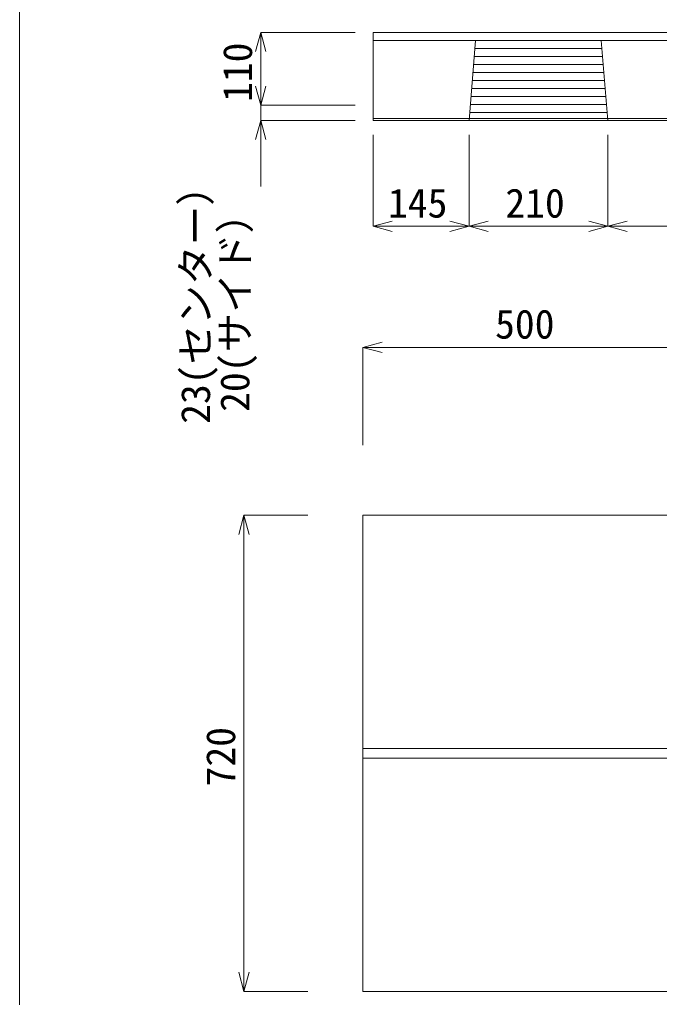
# Model space of a CAD drawing. Units: millimetres, scale not verified. Extents: x 234 to 5784, y 107 to 4112.
# Drawn here: x 234 to 1201, y 860 to 2339 of the extents above; entities that cross this region are included whole.
import ezdxf
from ezdxf.enums import TextEntityAlignment as Align

# ---------------------------------------------------------------- set-up
doc = ezdxf.new("R2010")
doc.units = ezdxf.units.MM
doc.header["$LTSCALE"] = 20
doc.layers.add('0-1', color=7, linetype='Continuous', lineweight=18)
doc.layers.add('0-f', color=7, linetype='Continuous', lineweight=18)
doc.styles.add('ＭＳ ゴシック', font='')
doc.styles.get('ＭＳ ゴシック').set_extended_font_data('MS Gothic')

msp = doc.modelspace()

# ---------------------------------------------------------------- linework, layer by layer
at = {"layer": '0-1'}
for p, q in [((598.5, 2319.45), (590.74, 2290.47)), ((598.5, 2209.45), (598.5, 2319.45)), ((598.5, 2319.45), (606.27, 2290.47)), ((598.5, 2319.45), (741.09, 2319.45)), ((768.34, 2319.45), (2768.34, 2319.45)), ((768.34, 2186.45), (768.34, 2319.45)), ((768.34, 2319.45), (2768.34, 2319.45)), ((768.34, 2186.45), (768.34, 2319.45)), ((768.34, 2307.45), (2768.34, 2307.45)), ((923.34, 2307.45), (913.34, 2186.45)), ((1113.34, 2307.45), (1123.34, 2186.45)), ((922.34, 2295.35), (1114.34, 2295.35)), ((921.34, 2283.25), (1115.34, 2283.25)), ((920.34, 2271.15), (1116.34, 2271.15)), ((919.34, 2259.05), (1117.34, 2259.05)), ((598.5, 2209.45), (590.74, 2238.43)), ((598.5, 2209.45), (590.74, 2238.43)), ((598.5, 2209.45), (590.74, 2238.43)), ((598.5, 2209.45), (606.27, 2238.43)), ((598.5, 2209.45), (606.27, 2238.43)), ((598.5, 2209.45), (606.27, 2238.43)), ((917.34, 2234.85), (1119.34, 2234.85)), ((918.34, 2246.95), (1118.34, 2246.95)), ((916.34, 2222.75), (1120.34, 2222.75)), ((598.5, 2209.45), (741.09, 2209.45)), ((598.5, 2186.45), (598.5, 2209.45)), ((598.5, 2209.45), (741.09, 2209.45)), ((598.5, 2209.45), (741.09, 2209.45)), ((598.5, 2209.45), (741.09, 2209.45)), ((598.5, 2209.45), (741.09, 2209.45)), ((915.34, 2210.65), (1121.34, 2210.65)), ((768.34, 2189.45), (2768.34, 2189.45)), ((768.34, 2189.45), (2768.34, 2189.45)), ((914.34, 2198.55), (1122.34, 2198.55)), ((598.5, 2186.45), (590.74, 2157.47)), ((598.5, 2186.45), (598.5, 2086.45)), ((598.5, 2186.45), (606.27, 2157.47)), ((598.5, 2186.45), (741.09, 2186.45)), ((768.34, 2186.45), (2768.34, 2186.45)), ((768.34, 2186.45), (2768.34, 2186.45)), ((768.34, 2026.35), (768.34, 2164.76)), ((913.34, 2026.35), (913.34, 2164.76)), ((1123.34, 2026.35), (1123.34, 2164.76)), ((768.34, 2026.35), (797.31, 2034.11)), ((768.34, 2026.35), (913.34, 2026.35)), ((768.34, 2026.35), (797.31, 2018.58)), ((913.34, 2026.35), (884.36, 2034.11)), ((913.34, 2026.35), (884.36, 2018.58)), ((913.34, 2026.35), (942.31, 2034.11)), ((913.34, 2026.35), (1123.34, 2026.35)), ((913.34, 2026.35), (942.31, 2018.58)), ((1123.34, 2026.35), (1094.36, 2034.11)), ((1123.34, 2026.35), (1094.36, 2018.58)), ((1123.34, 2026.35), (1152.31, 2034.11)), ((1123.34, 2026.35), (1413.34, 2026.35)), ((1123.34, 2026.35), (1152.31, 2018.58)), ((752.82, 1843.38), (781.8, 1851.15)), ((752.82, 1843.38), (1252.82, 1843.38)), ((752.82, 1843.38), (781.8, 1835.62)), ((752.82, 1843.38), (752.82, 1695.69)), ((572.95, 1589.52), (565.18, 1560.55)), ((572.95, 869.52), (572.95, 1589.52)), ((572.95, 1589.52), (580.71, 1560.55)), ((572.95, 1589.52), (669.87, 1589.52)), ((2752.82, 1589.52), (752.82, 1589.52)), ((752.82, 1564.52), (752.82, 1589.52)), ((752.82, 1564.52), (752.82, 869.52)), ((1440.32, 1237.02), (752.82, 1237.02)), ((1440.32, 1222.02), (752.82, 1222.02)), ((752.82, 944.52), (752.82, 869.52)), ((572.95, 869.52), (565.18, 898.5)), ((572.95, 869.52), (580.71, 898.5)), ((572.95, 869.52), (669.87, 869.52)), ((752.82, 869.52), (2422.79, 869.52))]:
    msp.add_line(p, q, dxfattribs=at)
at = {"layer": '0-f'}
msp.add_line((233.7, 4112.38), (233.7, 107.38), dxfattribs=at)

# ---------------------------------------------------------------- texts
at = {"layer": '0-1', "style": 'ＭＳ ゴシック'}
for s, p in [('110', (598.5, 2214.45)), ('23(センター）', (534.99, 1727.72)), ('20(サイド）', (594.45, 1745.82)), ('720', (572.95, 1179.52))]:
    msp.add_text(s, height=43.99, rotation=90, dxfattribs=at).set_placement(p, align=Align.BOTTOM_LEFT)
for s, p in [('145', (790.84, 2026.35)), ('210', (968.34, 2026.35)), ('500', (952.82, 1843.38))]:
    msp.add_text(s, height=43.99, dxfattribs=at).set_placement(p, align=Align.BOTTOM_LEFT)

doc.saveas('drawing.dxf')
